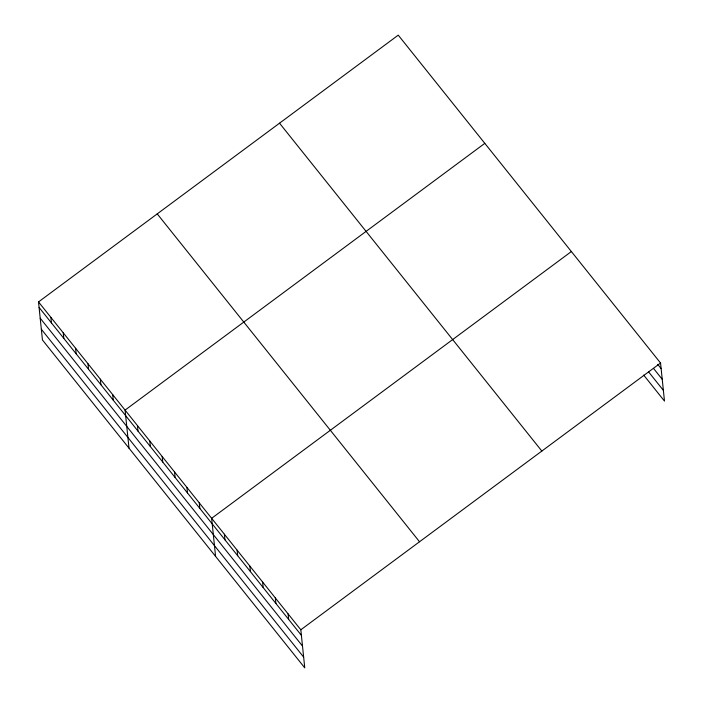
<?xml version="1.0" encoding="UTF-8"?>
<svg xmlns="http://www.w3.org/2000/svg" width="703" height="703" viewBox="0 0 703 703"><rect width="100%" height="100%" fill="white"/><g stroke="black" fill="none" stroke-linecap="round" stroke-linejoin="round"><path stroke-width="1.05" d="M38.516 301.912L300.822 629.791L304.759 667.85L42.444 339.971L38.516 301.912L398.241 35.15L660.556 363.029L664.484 401.088L643.702 375.103M484.806 143.35L125.072 410.113L129.009 448.171M571.363 251.551L211.638 518.313L215.575 556.372M300.822 629.791L660.556 363.029M657.771 364.4L661.128 368.592M653.518 368.416L662.235 379.312M648.623 371.922L663.377 390.367M279.53 123.183L541.846 451.062M157.226 213.879L419.533 541.758M39.087 307.466L301.402 635.354M40.194 318.195L302.51 646.075M41.336 329.241L303.652 657.12M288.081 613.868L288.661 619.422M275.339 597.937L275.919 603.499M262.606 582.014L263.177 587.576M249.864 566.091L250.435 571.644M237.122 550.159L237.693 555.721M224.38 534.236L224.951 539.799M199.274 502.856L199.845 508.41M186.91 487.399L187.481 492.952M174.537 471.941L175.117 477.495M162.173 456.484L162.744 462.038M149.809 441.027L150.38 446.581M137.445 425.57L138.016 431.124M112.708 394.655L113.288 400.209M100.344 379.198L100.916 384.752M87.98 363.741L88.552 369.295M75.608 348.284L76.188 353.837M63.244 332.827L63.824 338.38M50.88 317.369L51.451 322.923"/></g></svg>
